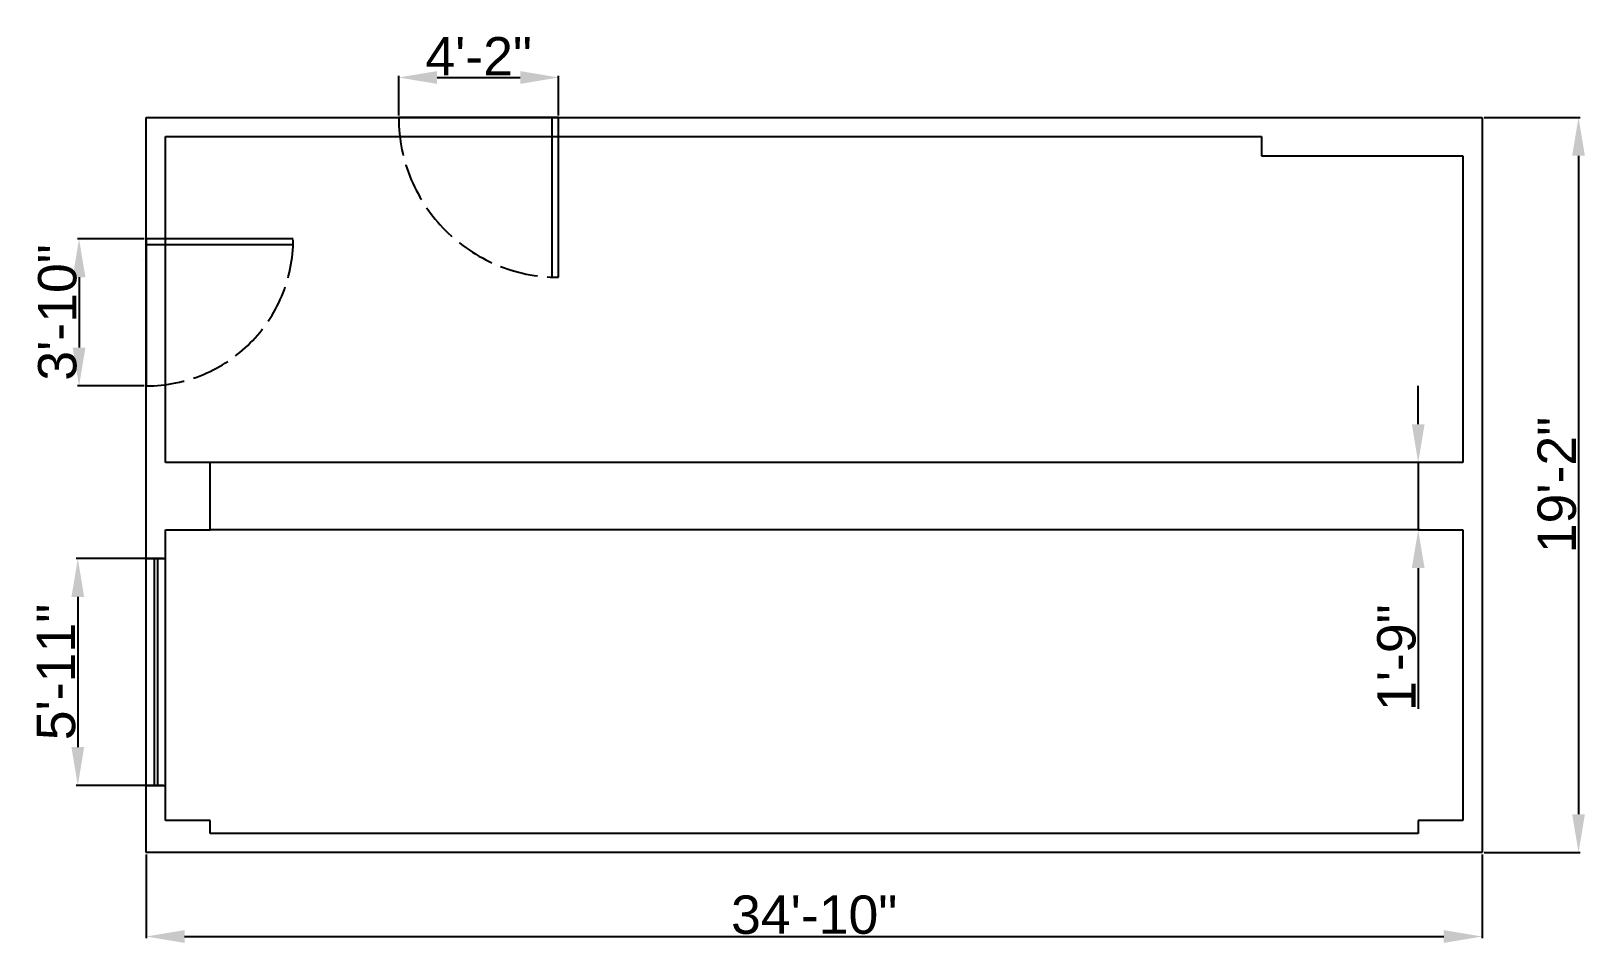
# Model space of a CAD drawing. Header units: feet. Extents: x -115 to 371, y -252 to 33.
import ezdxf

# ---------------------------------------------------------------- set-up
doc = ezdxf.new("R2010")
doc.units = ezdxf.units.FT
doc.linetypes.add('ACAD_ISO02W100', pattern=[15, 12, -3])
for name, color, linetype in [('Beam', 1, 'Continuous'), ('Door', 40, 'Continuous'), ('Mydoor', 145, 'Continuous'), ('Window', 160, 'Continuous')]:
    doc.layers.add(name, color=color, linetype=linetype)
doc.styles.get("Standard").update_dxf_attribs({"font": 'arial.ttf'})
doc.dimstyles.new('ISO-25', dxfattribs={"dimtxt": 12, "dimasz": 12, "dimexe": 0.5, "dimexo": 0.625, "dimtad": 1, "dimlunit": 4, "dimtxsty": 'Standard', "dimcen": 2.5, "dimclrd": 4, "dimclrt": 7, "dimadec": 0, "dimazin": 0, "dimtfac": 0.5, "dimtmove": 0, "dimatfit": 3, "dimfxl": 1, "dimarcsym": 0})

# ---------------------------------------------------------------- blocks, each defined once
blk = doc.blocks.new('MyWindow')
at = {"layer": 'Window'}
for p, q in [((-6, -71), (-6, 0)), ((-6, 0), (0, 0)), ((0, -71), (0, 0)), ((-6, -71), (0, -71))]:
    blk.add_line(p, q, dxfattribs=at)
at = {"layer": 'Window', "color": 2}
for p, q in [((-3.5, 0), (-3.5, -71)), ((-2.5, 0), (-2.5, -71))]:
    blk.add_line(p, q, dxfattribs=at)
blk = doc.blocks.new('*D2')
at = {"color": 0, "lineweight": -2, "transparency": 16777216}
for p, q in [((-73.63, -132), (-100.92, -132)), ((-73.63, -203), (-100.92, -203))]:
    blk.add_line(p, q, dxfattribs=at)
at = {"color": 4, "lineweight": -2, "transparency": 16777216}
blk.add_line((-100.42, -144), (-100.42, -191), dxfattribs=at)
at = {"color": 4, "transparency": 16777216}
for points in [[(-102.42, -144), (-98.42, -144), (-100.42, -132)], [(-102.42, -191), (-98.42, -191), (-100.42, -203)]]:
    blk.add_solid(points, dxfattribs=at)
at = {"layer": 'Defpoints', "color": 0, "transparency": 16777216}
for p in [(-73, -132), (-100.42, -203), (-73, -203)]:
    blk.add_point(p, dxfattribs=at)
at = {"color": 7, "transparency": 16777216, "insert": (-107.17, -167.5), "char_height": 12, "attachment_point": 5, "rotation": 90}
blk.add_mtext('5\'-11"', dxfattribs=at)
blk = doc.blocks.new('*D3')
at = {"color": 0, "lineweight": -2, "transparency": 16777216}
for p, q in [((-79.63, -32), (-100.54, -32)), ((-79.63, -78), (-100.54, -78))]:
    blk.add_line(p, q, dxfattribs=at)
at = {"color": 4, "lineweight": -2, "transparency": 16777216}
blk.add_line((-100.04, -44), (-100.04, -66), dxfattribs=at)
at = {"color": 4, "transparency": 16777216}
for points in [[(-102.04, -44), (-98.04, -44), (-100.04, -32)], [(-102.04, -66), (-98.04, -66), (-100.04, -78)]]:
    blk.add_solid(points, dxfattribs=at)
at = {"layer": 'Defpoints', "color": 0, "transparency": 16777216}
for p in [(-79, -32), (-100.04, -78), (-79, -78)]:
    blk.add_point(p, dxfattribs=at)
at = {"color": 7, "transparency": 16777216, "insert": (-106.79, -55), "char_height": 12, "attachment_point": 5, "rotation": 90}
blk.add_mtext('3\'-10"', dxfattribs=at)
blk = doc.blocks.new('*D4')
at = {"color": 4, "lineweight": -2, "transparency": 16777216}
for p, q in [((319, -90), (319, -78)), ((319, -102), (319, -123)), ((319, -135), (319, -179.02))]:
    blk.add_line(p, q, dxfattribs=at)
at = {"color": 0, "lineweight": -2, "transparency": 16777216}
for p, q in [((319.63, -102), (319.5, -102)), ((319.63, -123), (319.5, -123))]:
    blk.add_line(p, q, dxfattribs=at)
at = {"color": 4, "transparency": 16777216}
for points in [[(317, -90), (321, -90), (319, -102)], [(317, -135), (321, -135), (319, -123)]]:
    blk.add_solid(points, dxfattribs=at)
at = {"layer": 'Defpoints', "color": 0, "transparency": 16777216}
for p in [(319, -102), (319, -123), (319, -123)]:
    blk.add_point(p, dxfattribs=at)
at = {"color": 7, "transparency": 16777216, "insert": (312.25, -163.01), "char_height": 12, "attachment_point": 5, "rotation": 90}
blk.add_mtext('1\'-9"', dxfattribs=at)
blk = doc.blocks.new('*D5')
at = {"color": 0, "lineweight": -2, "transparency": 16777216}
for p, q in [((-79, -224.62), (-79, -250.76)), ((339, -224.62), (339, -250.76))]:
    blk.add_line(p, q, dxfattribs=at)
at = {"color": 4, "lineweight": -2, "transparency": 16777216}
blk.add_line((-67, -250.26), (327, -250.26), dxfattribs=at)
at = {"color": 4, "transparency": 16777216}
for points in [[(-67, -248.26), (-67, -252.26), (-79, -250.26)], [(327, -248.26), (327, -252.26), (339, -250.26)]]:
    blk.add_solid(points, dxfattribs=at)
at = {"layer": 'Defpoints', "color": 0, "transparency": 16777216}
for p in [(-79, -224), (339, -224), (339, -250.26)]:
    blk.add_point(p, dxfattribs=at)
at = {"color": 7, "transparency": 16777216, "insert": (130, -243.5), "char_height": 12, "attachment_point": 5}
blk.add_mtext('34\'-10"', dxfattribs=at)
blk = doc.blocks.new('*D6')
at = {"color": 0, "lineweight": -2, "transparency": 16777216}
for p, q in [((339.63, 6), (369.67, 6)), ((339.63, -224), (369.67, -224))]:
    blk.add_line(p, q, dxfattribs=at)
at = {"color": 4, "lineweight": -2, "transparency": 16777216}
blk.add_line((369.17, -6), (369.17, -212), dxfattribs=at)
at = {"color": 4, "transparency": 16777216}
for points in [[(367.17, -6), (371.17, -6), (369.17, 6)], [(367.17, -212), (371.17, -212), (369.17, -224)]]:
    blk.add_solid(points, dxfattribs=at)
at = {"layer": 'Defpoints', "color": 0, "transparency": 16777216}
for p in [(339, 6), (339, -224), (369.17, -224)]:
    blk.add_point(p, dxfattribs=at)
at = {"color": 7, "transparency": 16777216, "insert": (362.42, -109), "char_height": 12, "attachment_point": 5, "rotation": 90}
blk.add_mtext('19\'-2"', dxfattribs=at)
blk = doc.blocks.new('*D7')
at = {"color": 0, "lineweight": -2, "transparency": 16777216}
for p, q in [((0, 6.62), (0, 19.01)), ((50, 6.62), (50, 19.01))]:
    blk.add_line(p, q, dxfattribs=at)
at = {"color": 4, "lineweight": -2, "transparency": 16777216}
blk.add_line((12, 18.51), (38, 18.51), dxfattribs=at)
at = {"color": 4, "transparency": 16777216}
for points in [[(12, 20.51), (12, 16.51), (0, 18.51)], [(38, 20.51), (38, 16.51), (50, 18.51)]]:
    blk.add_solid(points, dxfattribs=at)
at = {"layer": 'Defpoints', "color": 0, "transparency": 16777216}
for p in [(50, 18.51), (0, 6), (50, 6)]:
    blk.add_point(p, dxfattribs=at)
at = {"color": 7, "transparency": 16777216, "insert": (25, 25.16), "char_height": 12, "attachment_point": 5}
blk.add_mtext('4\'-2"', dxfattribs=at)
blk = doc.blocks.new('EntranceDoor')
at = {"layer": 'Mydoor'}
for p, q in [((0, 0), (-50, 0)), ((-2, -50), (-2, 0)), ((0, -50), (0, 0))]:
    blk.add_line(p, q, dxfattribs=at)
at = {"layer": 'Mydoor', "linetype": 'ACAD_ISO02W100'}
blk.add_arc((0, 0), 50, 180, 270, dxfattribs=at)
blk = doc.blocks.new('SideDoor')
at = {"layer": 'Mydoor'}
for p, q in [((46, 0), (0, 0)), ((0, 0), (0, -46)), ((46, -1.84), (0, -1.84))]:
    blk.add_line(p, q, dxfattribs=at)
at = {"layer": 'Mydoor', "linetype": 'ACAD_ISO02W100'}
blk.add_arc((0, 0), 46, 270, 0, dxfattribs=at)

msp = doc.modelspace()

# ---------------------------------------------------------------- linework, layer by layer
for p, q in [((-79, -32), (-79, 6)), ((-79, 6), (0, 6)), ((50, 6), (339, 6)), ((339, 6), (339, -102)), ((-73, -32), (-73, 0)), ((-73, 0), (0, 0)), ((50, 0), (270, 0)), ((270, 0), (270, -6)), ((270, -6), (333, -6)), ((333, -6), (333, -102)), ((-79, -102), (-79, -78)), ((-73, -102), (-73, -78)), ((-79, -123), (-79, -102)), ((-59, -102), (-73, -102)), ((-59, -123), (-59, -102)), ((333, -102), (319, -102)), ((319, -102), (319, -123)), ((339, -102), (339, -123)), ((-79, -132), (-79, -123)), ((-73, -132), (-73, -123)), ((-73, -123), (-59, -123)), ((319, -123), (333, -123)), ((333, -123), (333, -214)), ((339, -123), (339, -224)), ((-79, -224), (-79, -203)), ((-73, -214), (-73, -203)), ((-59, -214), (-73, -214)), ((-59, -218), (-59, -214)), ((319, -218), (-59, -218)), ((333, -214), (319, -214)), ((319, -214), (319, -218)), ((339, -224), (-79, -224))]:
    msp.add_line(p, q)
at = {"layer": 'Beam'}
for p, q in [((319, -102), (-59, -102)), ((319, -123), (-59, -123))]:
    msp.add_line(p, q, dxfattribs=at)
at = {"layer": 'Door'}
for p, q in [((0, 6), (50, 6)), ((0, 0), (50, 0)), ((-79, -78), (-79, -32)), ((-73, -78), (-73, -32))]:
    msp.add_line(p, q, dxfattribs=at)
at = {"layer": 'Mydoor'}
for p, q in [((0, 8), (0.04, 8)), ((-80.044, -38.904), (-80.084, -38.904))]:
    msp.add_line(p, q, dxfattribs=at)
at = {"layer": 'Window'}
for p, q in [((-79, -203), (-79, -132)), ((-73, -203), (-73, -132))]:
    msp.add_line(p, q, dxfattribs=at)

# ---------------------------------------------------------------- block references
at = {"layer": 'Mydoor'}
for name, p in [('EntranceDoor', (50, 6)), ('SideDoor', (-79, -32))]:
    msp.add_blockref(name, p, dxfattribs=at)
at = {"layer": 'Window'}
msp.add_blockref('MyWindow', (-73, -132), dxfattribs=at)

# ---------------------------------------------------------------- dimensions: what is measured, and where the dimension line sits
for base, p1, p2, picture, middle in [((50, 18.508), (0, 6), (50, 6), '*D7', (25, 25.157)), ((339, -250.26), (-79, -224), (339, -224), '*D5', (130, -243.504))]:
    dim = msp.add_linear_dim(base=base, p1=p1, p2=p2, dimstyle='ISO-25')
    dim.commit()
    dim.dimension.update_dxf_attribs({"geometry": picture, "text_midpoint": middle})
for base, p1, p2, picture, middle in [((369.172, -224), (339, 6), (339, -224), '*D6', (362.42, -109)), ((-100.035, -78), (-79, -32), (-79, -78), '*D3', (-106.791, -55)), ((319, -123), (319, -102), (319, -123), '*D4', (312.248, -163.01)), ((-100.422, -203), (-73, -132), (-73, -203), '*D2', (-107.174, -167.5))]:
    dim = msp.add_linear_dim(base=base, p1=p1, p2=p2, angle=90, dimstyle='ISO-25')
    dim.commit()
    dim.dimension.update_dxf_attribs({"geometry": picture, "text_midpoint": middle})

doc.saveas('drawing.dxf')
